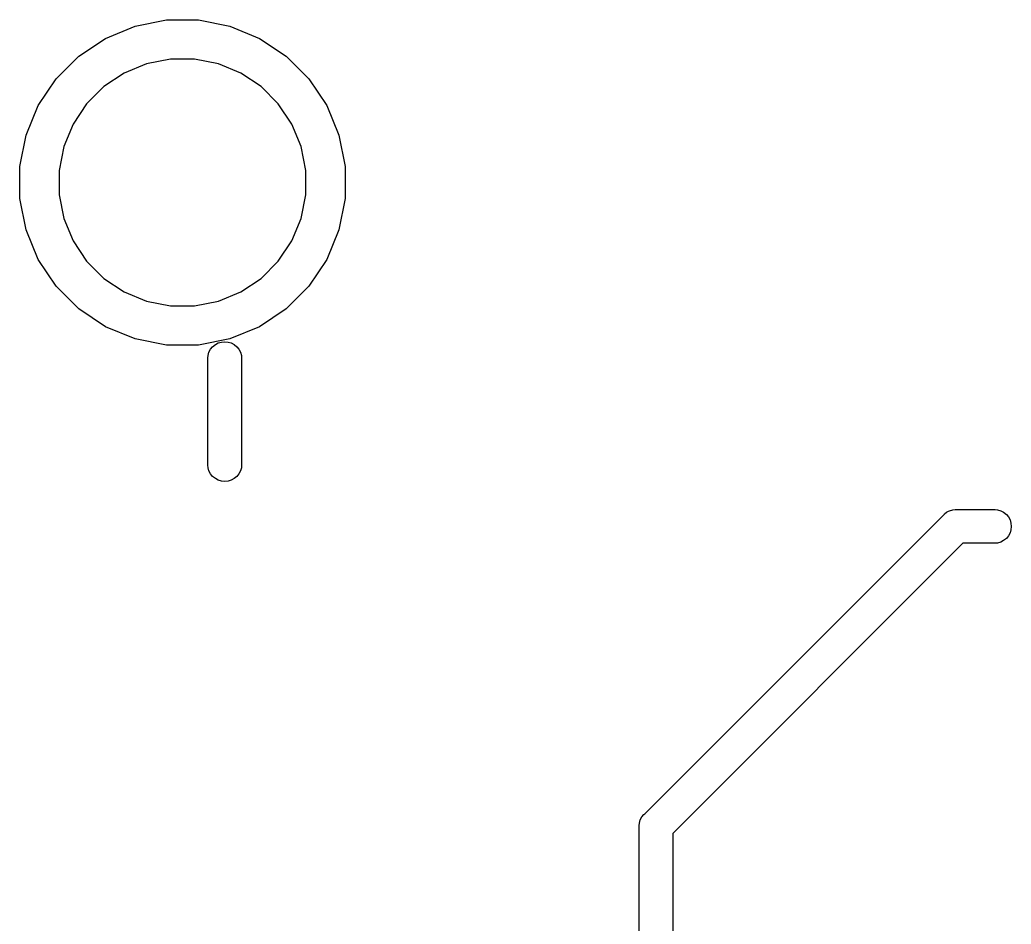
# Model space of a CAD drawing. Extents: x 105.3 to 177.1, y -73.4 to -52.7.
# Drawn here: x 137.213 to 140.73, y -63.511 to -60.303 of the extents above; entities that cross this region are included whole.
import ezdxf

# ---------------------------------------------------------------- set-up
doc = ezdxf.new("R2010")
doc.units = 0
doc.layers.add('BLACK', color=7, linetype='CONTINUOUS')

msp = doc.modelspace()

# ---------------------------------------------------------------- linework, layer by layer
at = {"layer": 'BLACK', "linetype": 'CONTINUOUS'}
for p, q in [((137.622, -60.325), (137.733, -60.3028)), ((137.733, -60.3028), (137.847, -60.3028)), ((137.847, -60.3028), (137.958, -60.325)), ((137.517, -60.3685), (137.622, -60.325)), ((137.958, -60.325), (138.063, -60.3685)), ((137.422, -60.4317), (137.517, -60.3685)), ((138.063, -60.3685), (138.158, -60.4317)), ((137.342, -60.5121), (137.422, -60.4317)), ((137.747, -60.4421), (137.662, -60.4589)), ((137.833, -60.4421), (137.747, -60.4421)), ((137.918, -60.4589), (137.833, -60.4421)), ((138.158, -60.4317), (138.238, -60.5121)), ((137.583, -60.492), (137.511, -60.5399)), ((137.662, -60.4589), (137.583, -60.492)), ((137.997, -60.492), (137.918, -60.4589)), ((138.069, -60.5399), (137.997, -60.492)), ((137.278, -60.6066), (137.342, -60.5121)), ((138.238, -60.5121), (138.302, -60.6066)), ((137.511, -60.5399), (137.45, -60.6009)), ((138.13, -60.6009), (138.069, -60.5399)), ((137.235, -60.7116), (137.278, -60.6066)), ((137.45, -60.6009), (137.402, -60.6726)), ((138.178, -60.6726), (138.13, -60.6009)), ((138.302, -60.6066), (138.345, -60.7116)), ((137.402, -60.6726), (137.369, -60.7523)), ((138.211, -60.7523), (138.178, -60.6726)), ((137.213, -60.8231), (137.235, -60.7116)), ((138.345, -60.7116), (138.367, -60.8231)), ((137.369, -60.7523), (137.352, -60.8369)), ((138.228, -60.8369), (138.211, -60.7523)), ((137.213, -60.9368), (137.213, -60.8231)), ((137.352, -60.8369), (137.352, -60.9231)), ((138.228, -60.9231), (138.228, -60.8369)), ((138.367, -60.8231), (138.367, -60.9368)), ((137.235, -61.0484), (137.213, -60.9368)), ((137.352, -60.9231), (137.369, -61.0077)), ((138.211, -61.0077), (138.228, -60.9231)), ((138.367, -60.9368), (138.345, -61.0484)), ((137.369, -61.0077), (137.402, -61.0874)), ((138.178, -61.0874), (138.211, -61.0077)), ((137.278, -61.1534), (137.235, -61.0484)), ((138.345, -61.0484), (138.302, -61.1534)), ((137.402, -61.0874), (137.45, -61.1591)), ((138.13, -61.1591), (138.178, -61.0874)), ((137.342, -61.2479), (137.278, -61.1534)), ((137.45, -61.1591), (137.511, -61.2201)), ((138.069, -61.2201), (138.13, -61.1591)), ((138.302, -61.1534), (138.238, -61.2479)), ((137.511, -61.2201), (137.583, -61.268)), ((137.997, -61.268), (138.069, -61.2201)), ((137.422, -61.3283), (137.342, -61.2479)), ((138.238, -61.2479), (138.158, -61.3283)), ((137.583, -61.268), (137.662, -61.3011)), ((137.662, -61.3011), (137.747, -61.3179)), ((137.833, -61.3179), (137.918, -61.3011)), ((137.918, -61.3011), (137.997, -61.268)), ((137.517, -61.3915), (137.422, -61.3283)), ((137.747, -61.3179), (137.833, -61.3179)), ((138.158, -61.3283), (138.063, -61.3915)), ((137.622, -61.435), (137.517, -61.3915)), ((138.063, -61.3915), (137.958, -61.435)), ((137.733, -61.4572), (137.622, -61.435)), ((137.958, -61.435), (137.847, -61.4572)), ((137.847, -61.4572), (137.733, -61.4572)), ((137.884, -61.4819), (137.89, -61.4715)), ((137.89, -61.4715), (137.897, -61.4624)), ((137.897, -61.4624), (137.907, -61.4549)), ((137.907, -61.4549), (137.917, -61.4493)), ((137.917, -61.4493), (137.928, -61.4459)), ((137.928, -61.4459), (137.94, -61.4447)), ((137.94, -61.4447), (137.952, -61.4459)), ((137.952, -61.4459), (137.963, -61.4493)), ((137.963, -61.4493), (137.973, -61.4549)), ((137.973, -61.4549), (137.983, -61.4624)), ((137.983, -61.4624), (137.99, -61.4715)), ((137.99, -61.4715), (137.996, -61.4819)), ((137.88, -61.5021), (137.881, -61.4932)), ((137.88, -61.8829), (137.88, -61.5021)), ((137.881, -61.4932), (137.884, -61.4819)), ((137.996, -61.4819), (137.999, -61.4932)), ((137.999, -61.4932), (138, -61.5021)), ((138, -61.5021), (138, -61.8829)), ((137.881, -61.8918), (137.88, -61.8829)), ((137.884, -61.9031), (137.881, -61.8918)), ((137.999, -61.8918), (137.996, -61.9031)), ((138, -61.8829), (137.999, -61.8918)), ((137.89, -61.9135), (137.884, -61.9031)), ((137.897, -61.9226), (137.89, -61.9135)), ((137.907, -61.9301), (137.897, -61.9226)), ((137.917, -61.9357), (137.907, -61.9301)), ((137.973, -61.9301), (137.963, -61.9357)), ((137.983, -61.9226), (137.973, -61.9301)), ((137.99, -61.9135), (137.983, -61.9226)), ((137.996, -61.9031), (137.99, -61.9135)), ((137.928, -61.9391), (137.917, -61.9357)), ((137.94, -61.9403), (137.928, -61.9391)), ((137.952, -61.9391), (137.94, -61.9403)), ((137.963, -61.9357), (137.952, -61.9391)), ((140.532, -62.04), (140.534, -62.0397)), ((140.534, -62.0397), (140.537, -62.04)), ((139.43, -63.1199), (140.49, -62.0596)), ((140.49, -62.0596), (140.492, -62.0574)), ((140.492, -62.0574), (140.494, -62.0555)), ((140.494, -62.0555), (140.501, -62.0499)), ((140.494, -62.0555), (140.494, -62.0555)), ((140.501, -62.0499), (140.508, -62.0459)), ((140.508, -62.0459), (140.511, -62.0443)), ((140.511, -62.0443), (140.523, -62.0409)), ((140.523, -62.0409), (140.531, -62.04)), ((140.531, -62.04), (140.532, -62.04)), ((140.537, -62.04), (140.673, -62.04)), ((140.673, -62.04), (140.682, -62.0409)), ((140.682, -62.0409), (140.693, -62.0443)), ((140.693, -62.0443), (140.703, -62.0499)), ((140.703, -62.0499), (140.713, -62.0574)), ((140.713, -62.0574), (140.72, -62.0665)), ((140.72, -62.0665), (140.726, -62.0769)), ((140.726, -62.0769), (140.729, -62.0882)), ((140.729, -62.0882), (140.73, -62.1)), ((140.73, -62.1), (140.729, -62.1118)), ((140.713, -62.1426), (140.703, -62.1501)), ((140.72, -62.1335), (140.713, -62.1426)), ((140.726, -62.1231), (140.72, -62.1335)), ((140.729, -62.1118), (140.726, -62.1231)), ((140.559, -62.16), (139.53, -63.1893)), ((140.673, -62.16), (140.559, -62.16)), ((140.682, -62.1591), (140.673, -62.16)), ((140.693, -62.1557), (140.682, -62.1591)), ((140.703, -62.1501), (140.693, -62.1557)), ((139.42, -63.1309), (139.427, -63.1218)), ((139.427, -63.1218), (139.43, -63.1199)), ((139.41, -63.1615), (139.411, -63.1527)), ((139.41, -63.1644), (139.41, -63.1615)), ((139.41, -63.1615), (139.41, -63.1615)), ((139.41, -63.1674), (139.41, -63.1644)), ((139.411, -63.1527), (139.414, -63.1414)), ((139.414, -63.1414), (139.42, -63.1309)), ((139.41, -66.617), (139.41, -63.1674)), ((139.53, -63.1893), (139.53, -66.56))]:
    msp.add_line(p, q, dxfattribs=at)

doc.saveas('drawing.dxf')
